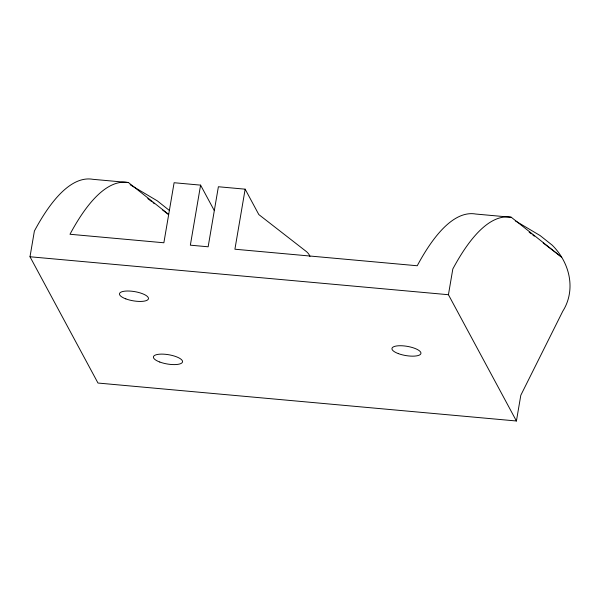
<?xml version="1.0" encoding="UTF-8"?>
<svg xmlns="http://www.w3.org/2000/svg" width="600" height="600" viewBox="0 0 600 600"><rect width="100%" height="100%" fill="white"/><g stroke="black" fill="none" stroke-linecap="round" stroke-linejoin="round"><path stroke-width="0.9" d="M515.377 220.882L540.135 235.575L552.293 245.235A59.64 52.207 30.3 0 1 562.8 311.175L520.815 395.257L516.42 420.99L97.988 383.04L30 256.763L34.388 231.03A476.88 108.735 -84.8 0 1 92.835 179.31L128.43 182.535L168.63 214.403M128.43 182.535A476.88 108.735 -84.8 0 0 69.983 234.263L163.868 242.775L174.105 182.73L200.587 185.13L190.35 245.175L208.147 246.795L218.385 186.75L245.153 189.172L258.817 214.567L306.69 251.805A44.588 14.145 9.7 0 1 309.938 256.522M245.153 189.172L234.907 249.218L417.232 265.755A476.88 108.735 -84.8 0 1 475.68 214.028L511.268 217.26L561.705 257.235L543.202 243M516.42 420.99L448.433 294.72L452.82 268.987A476.88 108.735 -84.8 0 1 511.268 217.26M30 256.763L448.433 294.72M130.14 184.74L157.297 200.85L169.447 210.51M529.148 232.185L531.368 233.888M532.845 235.028L534.322 236.167M147.78 198.6L151.485 201.442M152.962 202.583L154.44 203.722M162.585 209.985L168.502 214.538M200.587 185.13L214.26 210.525M125.835 298.882A14.692 4.657 9.7 0 0 148.44 298.778A14.692 4.657 9.7 0 0 127.665 291.007A14.692 4.657 9.7 0 0 125.835 298.882M398.31 353.603A14.692 4.657 9.7 0 0 420.923 353.498A14.692 4.657 9.7 0 0 400.14 345.728A14.692 4.657 9.7 0 0 398.31 353.603M159.78 362.032A14.783 4.688 9.7 0 0 182.528 361.928A14.783 4.688 9.7 0 0 161.625 354.112A14.783 4.688 9.7 0 0 159.78 362.032"/></g></svg>
